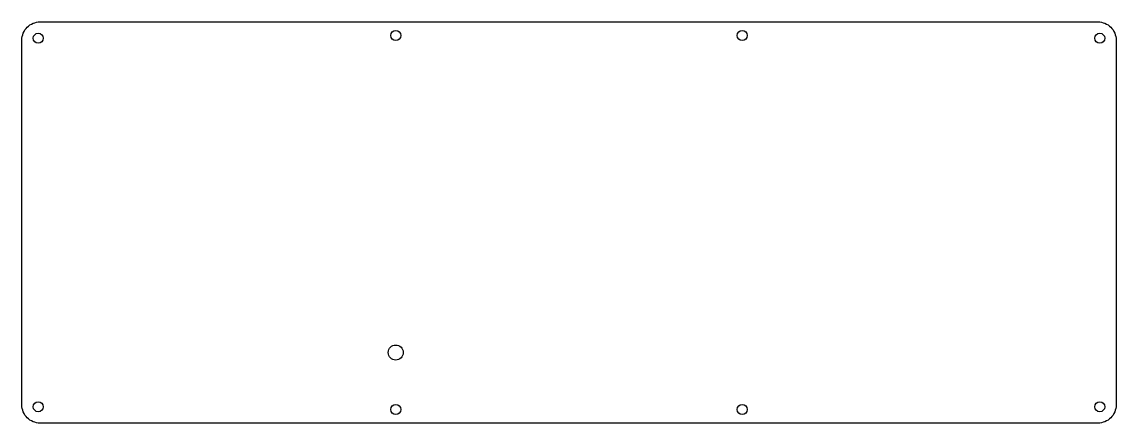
# Model space of a CAD drawing. Header units: millimetres. Extents: x -235 to 6, y -6 to 82.
import ezdxf

# ---------------------------------------------------------------- set-up
doc = ezdxf.new("R2010")
doc.units = ezdxf.units.MM
doc.layers.get('0').update_dxf_attribs({"linetype": 'CONTINUOUS'})

msp = doc.modelspace()

# ---------------------------------------------------------------- linework, layer by layer
msp.add_lwpolyline([(2, -6), (-230.6, -6, -0.414214), (-234.6, -2), (-234.6, 78.2, -0.414214), (-230.6, 82.2), (2, 82.2, -0.414214), (6, 78.2), (6, -2, -0.414214)], format="xyb", close=True)
for centre, radius in [((-231.01, 78.61), 1.1), ((-152.4, 79.2), 1.1), ((-76.2, 79.2), 1.1), ((2.41, 78.61), 1.1), ((-152.4, 9.52), 1.65), ((-231.01, -2.41), 1.1), ((-152.4, -3), 1.1), ((-76.2, -3), 1.1), ((2.41, -2.41), 1.1)]:
    msp.add_circle(centre, radius)

doc.saveas('drawing.dxf')
